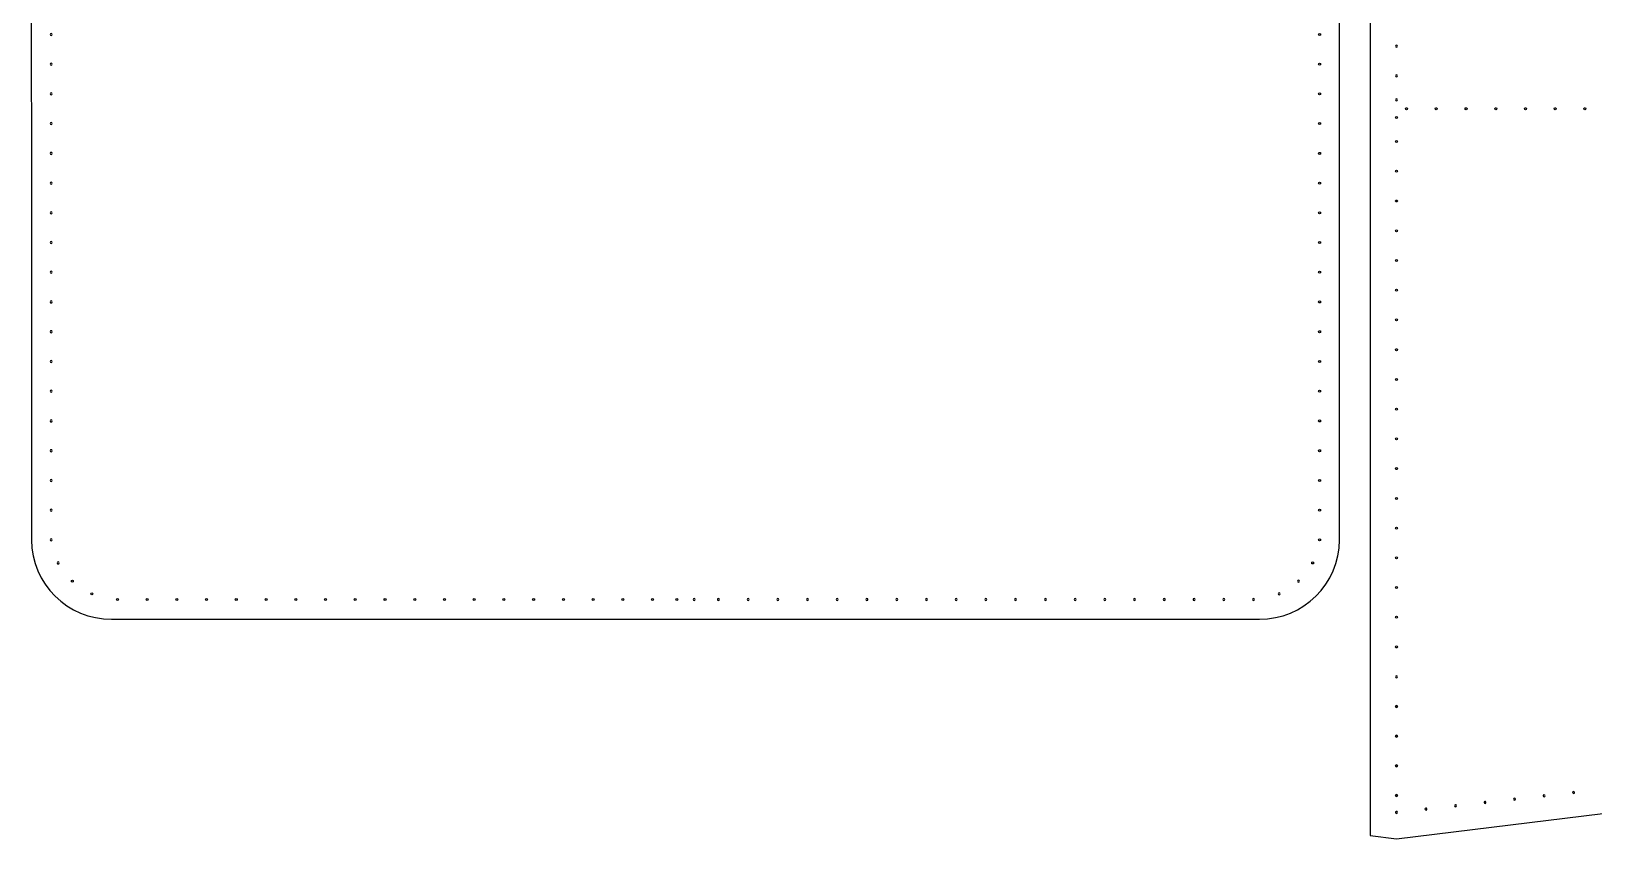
# Model space of a CAD drawing. Extents: x 21 to 1186, y -416 to -7.
# Drawn here: x 20.7 to 414.9, y -416.1 to -212.4 of the extents above; entities that cross this region are included whole.
import ezdxf

# ---------------------------------------------------------------- set-up
doc = ezdxf.new("R2010")
doc.units = 0
doc.header["$MEASUREMENT"] = 0
doc.layers.add('CORK_OR_OUTER', color=7, linetype='CONTINUOUS')

# ---------------------------------------------------------------- blocks, each defined once
blk = doc.blocks.new('BLOCK_5')
at = {"layer": 'CORK_OR_OUTER', "color": 177}
for points, knots in [([(358.41, -48.51), (358.41, -48.51), (365.07, -47.74), (365.07, -47.74), (365.07, -47.74), (521.89, -66.92), (521.89, -66.92), (521.89, -66.92), (521.89, -66.92), (521.89, -66.92), (532.93, -66.92), (541.89, -76.07), (541.89, -87.11), (541.89, -87.11), (541.88, -87.11), (541.88, -87.11), (541.88, -87.11), (541.89, -87.11), (541.89, -87.11), (541.89, -87.11), (541.88, -376.73), (541.88, -376.73), (541.88, -376.73), (541.89, -376.73), (541.89, -376.73), (541.89, -387.78), (532.93, -396.92), (521.89, -396.92), (521.89, -396.92), (521.89, -396.92), (521.89, -396.92), (521.89, -396.92), (365.08, -416.12), (365.08, -416.12), (365.08, -416.12), (358.41, -415.32), (358.41, -415.32), (358.41, -415.32), (358.41, -48.51), (358.41, -48.51)], [0, 0, 0, 0, 1, 1, 1, 2, 2, 2, 3, 3, 3, 4, 4, 4, 5, 5, 5, 6, 6, 6, 7, 7, 7, 8, 8, 8, 9, 9, 9, 10, 10, 10, 11, 11, 11, 12, 12, 12, 13, 13, 13, 13]), ([(365.11, -215.89), (365.25, -215.89), (365.36, -216), (365.36, -216.14), (365.36, -216.28), (365.25, -216.39), (365.11, -216.39), (364.98, -216.39), (364.86, -216.28), (364.86, -216.14), (364.86, -216), (364.98, -215.89), (365.11, -215.89)], [0, 0, 0, 0, 1, 1, 1, 2, 2, 2, 3, 3, 3, 4, 4, 4, 4]), ([(365.1, -223.39), (365.24, -223.39), (365.35, -223.5), (365.35, -223.64), (365.35, -223.78), (365.24, -223.89), (365.1, -223.89), (364.96, -223.89), (364.85, -223.78), (364.85, -223.64), (364.85, -223.5), (364.96, -223.39), (365.1, -223.39)], [0, 0, 0, 0, 1, 1, 1, 2, 2, 2, 3, 3, 3, 4, 4, 4, 4]), ([(365.1, -229.48), (365.24, -229.48), (365.35, -229.59), (365.35, -229.73), (365.35, -229.87), (365.24, -229.98), (365.1, -229.98), (364.96, -229.98), (364.85, -229.87), (364.85, -229.73), (364.85, -229.59), (364.96, -229.48), (365.1, -229.48)], [0, 0, 0, 0, 1, 1, 1, 2, 2, 2, 3, 3, 3, 4, 4, 4, 4]), ([(365.1, -234.39), (365.24, -234.39), (365.35, -234.28), (365.35, -234.14), (365.35, -234), (365.24, -233.89), (365.1, -233.89), (364.96, -233.89), (364.85, -234), (364.85, -234.14), (364.85, -234.28), (364.96, -234.39), (365.1, -234.39)], [0, 0, 0, 0, 1, 1, 1, 2, 2, 2, 3, 3, 3, 4, 4, 4, 4]), ([(365.1, -240.48), (365.24, -240.48), (365.35, -240.37), (365.35, -240.23), (365.35, -240.09), (365.24, -239.98), (365.1, -239.98), (364.96, -239.98), (364.85, -240.09), (364.85, -240.23), (364.85, -240.37), (364.96, -240.48), (365.1, -240.48)], [0, 0, 0, 0, 1, 1, 1, 2, 2, 2, 3, 3, 3, 4, 4, 4, 4]), ([(365.11, -247.98), (365.25, -247.98), (365.36, -247.87), (365.36, -247.73), (365.36, -247.59), (365.25, -247.48), (365.11, -247.48), (364.98, -247.48), (364.86, -247.59), (364.86, -247.73), (364.86, -247.87), (364.98, -247.98), (365.11, -247.98)], [0, 0, 0, 0, 1, 1, 1, 2, 2, 2, 3, 3, 3, 4, 4, 4, 4]), ([(365.1, -255.48), (365.24, -255.48), (365.35, -255.37), (365.35, -255.23), (365.35, -255.09), (365.24, -254.98), (365.1, -254.98), (364.96, -254.98), (364.85, -255.09), (364.85, -255.23), (364.85, -255.37), (364.96, -255.48), (365.1, -255.48)], [0, 0, 0, 0, 1, 1, 1, 2, 2, 2, 3, 3, 3, 4, 4, 4, 4]), ([(365.11, -262.98), (365.25, -262.98), (365.36, -262.87), (365.36, -262.73), (365.36, -262.59), (365.25, -262.48), (365.11, -262.48), (364.98, -262.48), (364.86, -262.59), (364.86, -262.73), (364.86, -262.87), (364.98, -262.98), (365.11, -262.98)], [0, 0, 0, 0, 1, 1, 1, 2, 2, 2, 3, 3, 3, 4, 4, 4, 4]), ([(365.11, -270.49), (365.25, -270.49), (365.36, -270.37), (365.36, -270.24), (365.36, -270.1), (365.25, -269.99), (365.11, -269.99), (364.98, -269.99), (364.86, -270.1), (364.86, -270.24), (364.86, -270.37), (364.98, -270.49), (365.11, -270.49)], [0, 0, 0, 0, 1, 1, 1, 2, 2, 2, 3, 3, 3, 4, 4, 4, 4]), ([(365.11, -277.99), (365.25, -277.99), (365.36, -277.87), (365.36, -277.74), (365.36, -277.6), (365.25, -277.49), (365.11, -277.49), (364.98, -277.49), (364.86, -277.6), (364.86, -277.74), (364.86, -277.87), (364.98, -277.99), (365.11, -277.99)], [0, 0, 0, 0, 1, 1, 1, 2, 2, 2, 3, 3, 3, 4, 4, 4, 4]), ([(365.11, -285.49), (365.25, -285.49), (365.36, -285.37), (365.36, -285.24), (365.36, -285.1), (365.25, -284.99), (365.11, -284.99), (364.98, -284.99), (364.86, -285.1), (364.86, -285.24), (364.86, -285.37), (364.98, -285.49), (365.11, -285.49)], [0, 0, 0, 0, 1, 1, 1, 2, 2, 2, 3, 3, 3, 4, 4, 4, 4]), ([(365.11, -292.99), (365.25, -292.99), (365.36, -292.87), (365.36, -292.74), (365.36, -292.6), (365.25, -292.49), (365.11, -292.49), (364.98, -292.49), (364.86, -292.6), (364.86, -292.74), (364.86, -292.87), (364.98, -292.99), (365.11, -292.99)], [0, 0, 0, 0, 1, 1, 1, 2, 2, 2, 3, 3, 3, 4, 4, 4, 4]), ([(365.11, -300.48), (365.25, -300.48), (365.36, -300.37), (365.36, -300.23), (365.36, -300.09), (365.25, -299.98), (365.11, -299.98), (364.98, -299.98), (364.86, -300.09), (364.86, -300.23), (364.86, -300.37), (364.98, -300.48), (365.11, -300.48)], [0, 0, 0, 0, 1, 1, 1, 2, 2, 2, 3, 3, 3, 4, 4, 4, 4]), ([(365.11, -307.98), (365.25, -307.98), (365.36, -307.87), (365.36, -307.73), (365.36, -307.59), (365.25, -307.48), (365.11, -307.48), (364.98, -307.48), (364.86, -307.59), (364.86, -307.73), (364.86, -307.87), (364.98, -307.98), (365.11, -307.98)], [0, 0, 0, 0, 1, 1, 1, 2, 2, 2, 3, 3, 3, 4, 4, 4, 4]), ([(365.11, -315.48), (365.25, -315.48), (365.36, -315.37), (365.36, -315.23), (365.36, -315.09), (365.25, -314.98), (365.11, -314.98), (364.98, -314.98), (364.86, -315.09), (364.86, -315.23), (364.86, -315.37), (364.98, -315.48), (365.11, -315.48)], [0, 0, 0, 0, 1, 1, 1, 2, 2, 2, 3, 3, 3, 4, 4, 4, 4]), ([(365.11, -323), (365.25, -323), (365.36, -322.89), (365.36, -322.75), (365.36, -322.61), (365.25, -322.5), (365.11, -322.5), (364.98, -322.5), (364.86, -322.61), (364.86, -322.75), (364.86, -322.89), (364.98, -323), (365.11, -323)], [0, 0, 0, 0, 1, 1, 1, 2, 2, 2, 3, 3, 3, 4, 4, 4, 4]), ([(365.11, -330.5), (365.25, -330.5), (365.36, -330.39), (365.36, -330.25), (365.36, -330.11), (365.25, -330), (365.11, -330), (364.98, -330), (364.86, -330.11), (364.86, -330.25), (364.86, -330.39), (364.98, -330.5), (365.11, -330.5)], [0, 0, 0, 0, 1, 1, 1, 2, 2, 2, 3, 3, 3, 4, 4, 4, 4]), ([(365.11, -338), (365.25, -338), (365.36, -337.89), (365.36, -337.75), (365.36, -337.61), (365.25, -337.5), (365.11, -337.5), (364.98, -337.5), (364.86, -337.61), (364.86, -337.75), (364.86, -337.89), (364.98, -338), (365.11, -338)], [0, 0, 0, 0, 1, 1, 1, 2, 2, 2, 3, 3, 3, 4, 4, 4, 4]), ([(365.11, -345.5), (365.25, -345.5), (365.36, -345.39), (365.36, -345.25), (365.36, -345.11), (365.25, -345), (365.11, -345), (364.98, -345), (364.86, -345.11), (364.86, -345.25), (364.86, -345.39), (364.98, -345.5), (365.11, -345.5)], [0, 0, 0, 0, 1, 1, 1, 2, 2, 2, 3, 3, 3, 4, 4, 4, 4]), ([(365.11, -352.99), (365.25, -352.99), (365.36, -352.88), (365.36, -352.74), (365.36, -352.61), (365.25, -352.49), (365.11, -352.49), (364.98, -352.49), (364.86, -352.61), (364.86, -352.74), (364.86, -352.88), (364.98, -352.99), (365.11, -352.99)], [0, 0, 0, 0, 1, 1, 1, 2, 2, 2, 3, 3, 3, 4, 4, 4, 4]), ([(365.11, -360.49), (365.25, -360.49), (365.36, -360.38), (365.36, -360.24), (365.36, -360.11), (365.25, -359.99), (365.11, -359.99), (364.98, -359.99), (364.86, -360.11), (364.86, -360.24), (364.86, -360.38), (364.98, -360.49), (365.11, -360.49)], [0, 0, 0, 0, 1, 1, 1, 2, 2, 2, 3, 3, 3, 4, 4, 4, 4]), ([(365.11, -367.99), (365.25, -367.99), (365.36, -367.88), (365.36, -367.74), (365.36, -367.61), (365.25, -367.49), (365.11, -367.49), (364.98, -367.49), (364.86, -367.61), (364.86, -367.74), (364.86, -367.88), (364.98, -367.99), (365.11, -367.99)], [0, 0, 0, 0, 1, 1, 1, 2, 2, 2, 3, 3, 3, 4, 4, 4, 4]), ([(365.11, -374.99), (365.25, -374.99), (365.36, -375.11), (365.36, -375.24), (365.36, -375.38), (365.25, -375.49), (365.11, -375.49), (364.98, -375.49), (364.86, -375.38), (364.86, -375.24), (364.86, -375.11), (364.98, -374.99), (365.11, -374.99)], [0, 0, 0, 0, 1, 1, 1, 2, 2, 2, 3, 3, 3, 4, 4, 4, 4]), ([(365.11, -382.98), (365.25, -382.98), (365.36, -382.87), (365.36, -382.73), (365.36, -382.59), (365.25, -382.48), (365.11, -382.48), (364.98, -382.48), (364.86, -382.59), (364.86, -382.73), (364.86, -382.87), (364.98, -382.98), (365.11, -382.98)], [0, 0, 0, 0, 1, 1, 1, 2, 2, 2, 3, 3, 3, 4, 4, 4, 4]), ([(365.11, -382.49), (365.25, -382.49), (365.36, -382.61), (365.36, -382.74), (365.36, -382.88), (365.25, -382.99), (365.11, -382.99), (364.98, -382.99), (364.86, -382.88), (364.86, -382.74), (364.86, -382.61), (364.98, -382.49), (365.11, -382.49)], [0, 0, 0, 0, 1, 1, 1, 2, 2, 2, 3, 3, 3, 4, 4, 4, 4]), ([(365.11, -390.48), (365.25, -390.48), (365.36, -390.37), (365.36, -390.23), (365.36, -390.09), (365.25, -389.98), (365.11, -389.98), (364.98, -389.98), (364.86, -390.09), (364.86, -390.23), (364.86, -390.37), (364.98, -390.48), (365.11, -390.48)], [0, 0, 0, 0, 1, 1, 1, 2, 2, 2, 3, 3, 3, 4, 4, 4, 4]), ([(365.11, -389.99), (365.25, -389.99), (365.36, -390.11), (365.36, -390.24), (365.36, -390.38), (365.25, -390.49), (365.11, -390.49), (364.98, -390.49), (364.86, -390.38), (364.86, -390.24), (364.86, -390.11), (364.98, -389.99), (365.11, -389.99)], [0, 0, 0, 0, 1, 1, 1, 2, 2, 2, 3, 3, 3, 4, 4, 4, 4]), ([(365.11, -397.98), (365.25, -397.98), (365.36, -397.87), (365.36, -397.73), (365.36, -397.59), (365.25, -397.48), (365.11, -397.48), (364.98, -397.48), (364.86, -397.59), (364.86, -397.73), (364.86, -397.87), (364.98, -397.98), (365.11, -397.98)], [0, 0, 0, 0, 1, 1, 1, 2, 2, 2, 3, 3, 3, 4, 4, 4, 4]), ([(365.11, -397.49), (365.25, -397.49), (365.36, -397.61), (365.36, -397.74), (365.36, -397.88), (365.25, -397.99), (365.11, -397.99), (364.98, -397.99), (364.86, -397.88), (364.86, -397.74), (364.86, -397.61), (364.98, -397.49), (365.11, -397.49)], [0, 0, 0, 0, 1, 1, 1, 2, 2, 2, 3, 3, 3, 4, 4, 4, 4]), ([(365.11, -405.48), (365.25, -405.48), (365.36, -405.37), (365.36, -405.23), (365.36, -405.09), (365.25, -404.98), (365.11, -404.98), (364.98, -404.98), (364.86, -405.09), (364.86, -405.23), (364.86, -405.37), (364.98, -405.48), (365.11, -405.48)], [0, 0, 0, 0, 1, 1, 1, 2, 2, 2, 3, 3, 3, 4, 4, 4, 4]), ([(365.11, -404.99), (365.25, -404.99), (365.36, -405.11), (365.36, -405.24), (365.36, -405.38), (365.25, -405.49), (365.11, -405.49), (364.98, -405.49), (364.86, -405.38), (364.86, -405.24), (364.86, -405.11), (364.98, -404.99), (365.11, -404.99)], [0, 0, 0, 0, 1, 1, 1, 2, 2, 2, 3, 3, 3, 4, 4, 4, 4])]:
    blk.add_open_spline(points, degree=3, knots=knots, dxfattribs=at)
at = {"layer": 'CORK_OR_OUTER', "color": 1}
for points in [[(367.87, -231.94), (367.87, -231.8), (367.76, -231.69), (367.62, -231.69), (367.48, -231.69), (367.37, -231.8), (367.37, -231.94), (367.37, -232.07), (367.48, -232.19), (367.62, -232.19), (367.76, -232.19), (367.87, -232.07), (367.87, -231.94)], [(375.38, -231.94), (375.38, -231.8), (375.26, -231.69), (375.13, -231.69), (374.99, -231.69), (374.88, -231.8), (374.88, -231.94), (374.88, -232.07), (374.99, -232.19), (375.13, -232.19), (375.26, -232.19), (375.38, -232.07), (375.38, -231.94)], [(382.88, -231.94), (382.88, -231.8), (382.76, -231.69), (382.63, -231.69), (382.49, -231.69), (382.38, -231.8), (382.38, -231.94), (382.38, -232.07), (382.49, -232.19), (382.63, -232.19), (382.76, -232.19), (382.88, -232.07), (382.88, -231.94)], [(390.38, -231.94), (390.38, -231.8), (390.26, -231.69), (390.13, -231.69), (389.99, -231.69), (389.88, -231.8), (389.88, -231.94), (389.88, -232.07), (389.99, -232.19), (390.13, -232.19), (390.26, -232.19), (390.38, -232.07), (390.38, -231.94)], [(397.88, -231.94), (397.88, -231.8), (397.76, -231.69), (397.63, -231.69), (397.49, -231.69), (397.38, -231.8), (397.38, -231.94), (397.38, -232.07), (397.49, -232.19), (397.63, -232.19), (397.76, -232.19), (397.88, -232.07), (397.88, -231.94)], [(405.37, -231.94), (405.37, -231.8), (405.26, -231.69), (405.12, -231.69), (404.98, -231.69), (404.87, -231.8), (404.87, -231.94), (404.87, -232.07), (404.98, -232.19), (405.12, -232.19), (405.26, -232.19), (405.37, -232.07), (405.37, -231.94)], [(412.87, -231.94), (412.87, -231.8), (412.76, -231.69), (412.62, -231.69), (412.48, -231.69), (412.37, -231.8), (412.37, -231.94), (412.37, -232.07), (412.48, -232.19), (412.62, -232.19), (412.76, -232.19), (412.87, -232.07), (412.87, -231.94)]]:
    blk.add_open_spline(points, degree=3, knots=[0, 0, 0, 0, 1, 1, 1, 2, 2, 2, 3, 3, 3, 4, 4, 4, 4], dxfattribs=at)
at = {"layer": 'CORK_OR_OUTER', "color": 112}
for points in [[(394.63, -406.15), (394.61, -406.01), (394.71, -405.89), (394.85, -405.87), (394.98, -405.86), (395.11, -405.95), (395.12, -406.09), (395.14, -406.23), (395.04, -406.35), (394.9, -406.37), (394.76, -406.38), (394.64, -406.29), (394.63, -406.15)], [(402.08, -405.31), (402.06, -405.17), (402.16, -405.05), (402.3, -405.03), (402.44, -405.02), (402.56, -405.12), (402.58, -405.25), (402.59, -405.39), (402.49, -405.51), (402.36, -405.53), (402.22, -405.55), (402.09, -405.45), (402.08, -405.31)], [(409.53, -404.47), (409.52, -404.33), (409.61, -404.21), (409.75, -404.19), (409.89, -404.18), (410.01, -404.28), (410.03, -404.41), (410.04, -404.55), (409.95, -404.68), (409.81, -404.69), (409.67, -404.71), (409.55, -404.61), (409.53, -404.47)], [(364.82, -409.5), (364.81, -409.36), (364.91, -409.24), (365.04, -409.23), (365.18, -409.21), (365.3, -409.31), (365.32, -409.45), (365.34, -409.58), (365.24, -409.71), (365.1, -409.72), (364.96, -409.74), (364.84, -409.64), (364.82, -409.5)], [(372.28, -408.66), (372.26, -408.53), (372.36, -408.4), (372.5, -408.39), (372.63, -408.37), (372.76, -408.47), (372.77, -408.61), (372.79, -408.74), (372.69, -408.87), (372.55, -408.88), (372.42, -408.9), (372.29, -408.8), (372.28, -408.66)], [(379.73, -407.82), (379.71, -407.69), (379.81, -407.56), (379.95, -407.55), (380.08, -407.53), (380.21, -407.63), (380.22, -407.77), (380.24, -407.91), (380.14, -408.03), (380, -408.05), (379.86, -408.06), (379.74, -407.96), (379.73, -407.82)], [(387.18, -406.99), (387.16, -406.85), (387.26, -406.73), (387.4, -406.71), (387.53, -406.69), (387.66, -406.79), (387.67, -406.93), (387.69, -407.07), (387.59, -407.19), (387.45, -407.21), (387.32, -407.22), (387.19, -407.12), (387.18, -406.99)]]:
    blk.add_open_spline(points, degree=3, knots=[0, 0, 0, 0, 1, 1, 1, 2, 2, 2, 3, 3, 3, 4, 4, 4, 4], dxfattribs=at)
blk = doc.blocks.new('BLOCK_6')
at = {"layer": 'CORK_OR_OUTER', "color": 1}
for points, knots in [([(350.7, -340.74), (350.7, -340.74), (350.7, -340.74), (350.7, -340.74), (350.7, -351.79), (341.56, -360.74), (330.51, -360.74), (330.51, -360.74), (330.51, -360.73), (330.51, -360.73), (330.51, -360.73), (330.51, -360.74), (330.51, -360.74), (330.51, -360.74), (40.89, -360.73), (40.89, -360.73), (40.89, -360.73), (40.89, -360.74), (40.89, -360.74), (29.85, -360.74), (20.7, -351.79), (20.7, -340.74), (20.7, -340.74), (20.7, -340.74), (20.7, -340.74), (20.7, -340.74), (20.65, -119.82), (20.65, -119.82), (20.65, -119.82), (350.7, -119.82), (350.7, -119.82), (350.7, -119.82), (350.7, -340.74), (350.7, -340.74)], [0, 0, 0, 0, 1, 1, 1, 2, 2, 2, 3, 3, 3, 4, 4, 4, 5, 5, 5, 6, 6, 6, 7, 7, 7, 8, 8, 8, 9, 9, 9, 10, 10, 10, 11, 11, 11, 11]), ([(27.47, -346.3), (27.61, -346.3), (27.72, -346.42), (27.72, -346.55), (27.72, -346.69), (27.61, -346.8), (27.47, -346.8), (27.33, -346.8), (27.22, -346.69), (27.22, -346.55), (27.22, -346.42), (27.33, -346.3), (27.47, -346.3)], [0, 0, 0, 0, 1, 1, 1, 2, 2, 2, 3, 3, 3, 4, 4, 4, 4]), ([(343.94, -346.3), (343.8, -346.3), (343.69, -346.42), (343.69, -346.55), (343.69, -346.69), (343.8, -346.8), (343.94, -346.8), (344.08, -346.8), (344.19, -346.69), (344.19, -346.55), (344.19, -346.42), (344.08, -346.3), (343.94, -346.3)], [0, 0, 0, 0, 1, 1, 1, 2, 2, 2, 3, 3, 3, 4, 4, 4, 4]), ([(30.77, -351.12), (30.77, -351.26), (30.88, -351.37), (31.02, -351.37), (31.15, -351.37), (31.27, -351.26), (31.27, -351.12), (31.27, -350.99), (31.15, -350.87), (31.02, -350.87), (30.88, -350.87), (30.77, -350.99), (30.77, -351.12)], [0, 0, 0, 0, 1, 1, 1, 2, 2, 2, 3, 3, 3, 4, 4, 4, 4]), ([(35.7, -354.33), (35.7, -354.47), (35.81, -354.58), (35.95, -354.58), (36.09, -354.58), (36.2, -354.47), (36.2, -354.33), (36.2, -354.19), (36.09, -354.08), (35.95, -354.08), (35.81, -354.08), (35.7, -354.19), (35.7, -354.33)], [0, 0, 0, 0, 1, 1, 1, 2, 2, 2, 3, 3, 3, 4, 4, 4, 4]), ([(335.71, -354.33), (335.71, -354.47), (335.6, -354.58), (335.46, -354.58), (335.32, -354.58), (335.21, -354.47), (335.21, -354.33), (335.21, -354.19), (335.32, -354.08), (335.46, -354.08), (335.6, -354.08), (335.71, -354.19), (335.71, -354.33)], [0, 0, 0, 0, 1, 1, 1, 2, 2, 2, 3, 3, 3, 4, 4, 4, 4]), ([(340.64, -351.12), (340.64, -351.26), (340.53, -351.37), (340.39, -351.37), (340.25, -351.37), (340.14, -351.26), (340.14, -351.12), (340.14, -350.99), (340.25, -350.87), (340.39, -350.87), (340.53, -350.87), (340.64, -350.99), (340.64, -351.12)], [0, 0, 0, 0, 1, 1, 1, 2, 2, 2, 3, 3, 3, 4, 4, 4, 4]), ([(42.14, -355.74), (42.14, -355.88), (42.26, -355.99), (42.39, -355.99), (42.53, -355.99), (42.64, -355.88), (42.64, -355.74), (42.64, -355.61), (42.53, -355.49), (42.39, -355.49), (42.26, -355.49), (42.14, -355.61), (42.14, -355.74)], [0, 0, 0, 0, 1, 1, 1, 2, 2, 2, 3, 3, 3, 4, 4, 4, 4]), ([(49.64, -355.74), (49.64, -355.88), (49.76, -355.99), (49.89, -355.99), (50.03, -355.99), (50.14, -355.88), (50.14, -355.74), (50.14, -355.61), (50.03, -355.49), (49.89, -355.49), (49.76, -355.49), (49.64, -355.61), (49.64, -355.74)], [0, 0, 0, 0, 1, 1, 1, 2, 2, 2, 3, 3, 3, 4, 4, 4, 4]), ([(57.14, -355.74), (57.14, -355.88), (57.26, -355.99), (57.39, -355.99), (57.53, -355.99), (57.64, -355.88), (57.64, -355.74), (57.64, -355.61), (57.53, -355.49), (57.39, -355.49), (57.26, -355.49), (57.14, -355.61), (57.14, -355.74)], [0, 0, 0, 0, 1, 1, 1, 2, 2, 2, 3, 3, 3, 4, 4, 4, 4]), ([(64.64, -355.74), (64.64, -355.88), (64.76, -355.99), (64.89, -355.99), (65.03, -355.99), (65.14, -355.88), (65.14, -355.74), (65.14, -355.61), (65.03, -355.49), (64.89, -355.49), (64.76, -355.49), (64.64, -355.61), (64.64, -355.74)], [0, 0, 0, 0, 1, 1, 1, 2, 2, 2, 3, 3, 3, 4, 4, 4, 4]), ([(72.14, -355.74), (72.14, -355.88), (72.25, -355.99), (72.39, -355.99), (72.53, -355.99), (72.64, -355.88), (72.64, -355.74), (72.64, -355.61), (72.53, -355.49), (72.39, -355.49), (72.25, -355.49), (72.14, -355.61), (72.14, -355.74)], [0, 0, 0, 0, 1, 1, 1, 2, 2, 2, 3, 3, 3, 4, 4, 4, 4]), ([(79.64, -355.74), (79.64, -355.88), (79.75, -355.99), (79.89, -355.99), (80.03, -355.99), (80.14, -355.88), (80.14, -355.74), (80.14, -355.61), (80.03, -355.49), (79.89, -355.49), (79.75, -355.49), (79.64, -355.61), (79.64, -355.74)], [0, 0, 0, 0, 1, 1, 1, 2, 2, 2, 3, 3, 3, 4, 4, 4, 4]), ([(87.14, -355.74), (87.14, -355.88), (87.25, -355.99), (87.39, -355.99), (87.53, -355.99), (87.64, -355.88), (87.64, -355.74), (87.64, -355.61), (87.53, -355.49), (87.39, -355.49), (87.25, -355.49), (87.14, -355.61), (87.14, -355.74)], [0, 0, 0, 0, 1, 1, 1, 2, 2, 2, 3, 3, 3, 4, 4, 4, 4]), ([(94.64, -355.74), (94.64, -355.88), (94.75, -355.99), (94.89, -355.99), (95.03, -355.99), (95.14, -355.88), (95.14, -355.74), (95.14, -355.61), (95.03, -355.49), (94.89, -355.49), (94.75, -355.49), (94.64, -355.61), (94.64, -355.74)], [0, 0, 0, 0, 1, 1, 1, 2, 2, 2, 3, 3, 3, 4, 4, 4, 4]), ([(102.16, -355.74), (102.16, -355.88), (102.27, -355.99), (102.41, -355.99), (102.54, -355.99), (102.66, -355.88), (102.66, -355.74), (102.66, -355.61), (102.54, -355.49), (102.41, -355.49), (102.27, -355.49), (102.16, -355.61), (102.16, -355.74)], [0, 0, 0, 0, 1, 1, 1, 2, 2, 2, 3, 3, 3, 4, 4, 4, 4]), ([(109.66, -355.74), (109.66, -355.88), (109.77, -355.99), (109.91, -355.99), (110.04, -355.99), (110.16, -355.88), (110.16, -355.74), (110.16, -355.61), (110.04, -355.49), (109.91, -355.49), (109.77, -355.49), (109.66, -355.61), (109.66, -355.74)], [0, 0, 0, 0, 1, 1, 1, 2, 2, 2, 3, 3, 3, 4, 4, 4, 4]), ([(117.16, -355.74), (117.16, -355.88), (117.27, -355.99), (117.41, -355.99), (117.54, -355.99), (117.66, -355.88), (117.66, -355.74), (117.66, -355.61), (117.54, -355.49), (117.41, -355.49), (117.27, -355.49), (117.16, -355.61), (117.16, -355.74)], [0, 0, 0, 0, 1, 1, 1, 2, 2, 2, 3, 3, 3, 4, 4, 4, 4]), ([(124.65, -355.74), (124.65, -355.88), (124.77, -355.99), (124.9, -355.99), (125.04, -355.99), (125.15, -355.88), (125.15, -355.74), (125.15, -355.61), (125.04, -355.49), (124.9, -355.49), (124.77, -355.49), (124.65, -355.61), (124.65, -355.74)], [0, 0, 0, 0, 1, 1, 1, 2, 2, 2, 3, 3, 3, 4, 4, 4, 4]), ([(132.15, -355.74), (132.15, -355.88), (132.27, -355.99), (132.4, -355.99), (132.54, -355.99), (132.65, -355.88), (132.65, -355.74), (132.65, -355.61), (132.54, -355.49), (132.4, -355.49), (132.27, -355.49), (132.15, -355.61), (132.15, -355.74)], [0, 0, 0, 0, 1, 1, 1, 2, 2, 2, 3, 3, 3, 4, 4, 4, 4]), ([(139.65, -355.74), (139.65, -355.88), (139.77, -355.99), (139.9, -355.99), (140.04, -355.99), (140.15, -355.88), (140.15, -355.74), (140.15, -355.61), (140.04, -355.49), (139.9, -355.49), (139.77, -355.49), (139.65, -355.61), (139.65, -355.74)], [0, 0, 0, 0, 1, 1, 1, 2, 2, 2, 3, 3, 3, 4, 4, 4, 4]), ([(147.15, -355.74), (147.15, -355.88), (147.27, -355.99), (147.4, -355.99), (147.54, -355.99), (147.65, -355.88), (147.65, -355.74), (147.65, -355.61), (147.54, -355.49), (147.4, -355.49), (147.27, -355.49), (147.15, -355.61), (147.15, -355.74)], [0, 0, 0, 0, 1, 1, 1, 2, 2, 2, 3, 3, 3, 4, 4, 4, 4]), ([(154.66, -355.74), (154.66, -355.88), (154.77, -355.99), (154.91, -355.99), (155.05, -355.99), (155.16, -355.88), (155.16, -355.74), (155.16, -355.61), (155.05, -355.49), (154.91, -355.49), (154.77, -355.49), (154.66, -355.61), (154.66, -355.74)], [0, 0, 0, 0, 1, 1, 1, 2, 2, 2, 3, 3, 3, 4, 4, 4, 4]), ([(162.16, -355.73), (162.16, -355.87), (162.27, -355.98), (162.41, -355.98), (162.55, -355.98), (162.66, -355.87), (162.66, -355.73), (162.66, -355.59), (162.55, -355.48), (162.41, -355.48), (162.27, -355.48), (162.16, -355.59), (162.16, -355.73)], [0, 0, 0, 0, 1, 1, 1, 2, 2, 2, 3, 3, 3, 4, 4, 4, 4]), ([(169.66, -355.74), (169.66, -355.88), (169.77, -355.99), (169.91, -355.99), (170.05, -355.99), (170.16, -355.88), (170.16, -355.74), (170.16, -355.61), (170.05, -355.49), (169.91, -355.49), (169.77, -355.49), (169.66, -355.61), (169.66, -355.74)], [0, 0, 0, 0, 1, 1, 1, 2, 2, 2, 3, 3, 3, 4, 4, 4, 4]), ([(177.16, -355.73), (177.16, -355.87), (177.27, -355.98), (177.41, -355.98), (177.55, -355.98), (177.66, -355.87), (177.66, -355.73), (177.66, -355.59), (177.55, -355.48), (177.41, -355.48), (177.27, -355.48), (177.16, -355.59), (177.16, -355.73)], [0, 0, 0, 0, 1, 1, 1, 2, 2, 2, 3, 3, 3, 4, 4, 4, 4]), ([(183.25, -355.73), (183.25, -355.87), (183.36, -355.98), (183.5, -355.98), (183.64, -355.98), (183.75, -355.87), (183.75, -355.73), (183.75, -355.59), (183.64, -355.48), (183.5, -355.48), (183.36, -355.48), (183.25, -355.59), (183.25, -355.73)], [0, 0, 0, 0, 1, 1, 1, 2, 2, 2, 3, 3, 3, 4, 4, 4, 4]), ([(188.16, -355.73), (188.16, -355.87), (188.05, -355.98), (187.91, -355.98), (187.77, -355.98), (187.66, -355.87), (187.66, -355.73), (187.66, -355.59), (187.77, -355.48), (187.91, -355.48), (188.05, -355.48), (188.16, -355.59), (188.16, -355.73)], [0, 0, 0, 0, 1, 1, 1, 2, 2, 2, 3, 3, 3, 4, 4, 4, 4]), ([(194.25, -355.73), (194.25, -355.87), (194.14, -355.98), (194, -355.98), (193.86, -355.98), (193.75, -355.87), (193.75, -355.73), (193.75, -355.59), (193.86, -355.48), (194, -355.48), (194.14, -355.48), (194.25, -355.59), (194.25, -355.73)], [0, 0, 0, 0, 1, 1, 1, 2, 2, 2, 3, 3, 3, 4, 4, 4, 4]), ([(201.75, -355.74), (201.75, -355.88), (201.64, -355.99), (201.5, -355.99), (201.36, -355.99), (201.25, -355.88), (201.25, -355.74), (201.25, -355.61), (201.36, -355.49), (201.5, -355.49), (201.64, -355.49), (201.75, -355.61), (201.75, -355.74)], [0, 0, 0, 0, 1, 1, 1, 2, 2, 2, 3, 3, 3, 4, 4, 4, 4]), ([(209.25, -355.73), (209.25, -355.87), (209.14, -355.98), (209, -355.98), (208.86, -355.98), (208.75, -355.87), (208.75, -355.73), (208.75, -355.59), (208.86, -355.48), (209, -355.48), (209.14, -355.48), (209.25, -355.59), (209.25, -355.73)], [0, 0, 0, 0, 1, 1, 1, 2, 2, 2, 3, 3, 3, 4, 4, 4, 4]), ([(216.75, -355.74), (216.75, -355.88), (216.64, -355.99), (216.5, -355.99), (216.36, -355.99), (216.25, -355.88), (216.25, -355.74), (216.25, -355.61), (216.36, -355.49), (216.5, -355.49), (216.64, -355.49), (216.75, -355.61), (216.75, -355.74)], [0, 0, 0, 0, 1, 1, 1, 2, 2, 2, 3, 3, 3, 4, 4, 4, 4]), ([(224.25, -355.74), (224.25, -355.88), (224.14, -355.99), (224, -355.99), (223.87, -355.99), (223.75, -355.88), (223.75, -355.74), (223.75, -355.61), (223.87, -355.49), (224, -355.49), (224.14, -355.49), (224.25, -355.61), (224.25, -355.74)], [0, 0, 0, 0, 1, 1, 1, 2, 2, 2, 3, 3, 3, 4, 4, 4, 4]), ([(231.75, -355.74), (231.75, -355.88), (231.64, -355.99), (231.5, -355.99), (231.37, -355.99), (231.25, -355.88), (231.25, -355.74), (231.25, -355.61), (231.37, -355.49), (231.5, -355.49), (231.64, -355.49), (231.75, -355.61), (231.75, -355.74)], [0, 0, 0, 0, 1, 1, 1, 2, 2, 2, 3, 3, 3, 4, 4, 4, 4]), ([(239.25, -355.74), (239.25, -355.88), (239.14, -355.99), (239, -355.99), (238.87, -355.99), (238.75, -355.88), (238.75, -355.74), (238.75, -355.61), (238.87, -355.49), (239, -355.49), (239.14, -355.49), (239.25, -355.61), (239.25, -355.74)], [0, 0, 0, 0, 1, 1, 1, 2, 2, 2, 3, 3, 3, 4, 4, 4, 4]), ([(246.75, -355.74), (246.75, -355.88), (246.64, -355.99), (246.5, -355.99), (246.37, -355.99), (246.25, -355.88), (246.25, -355.74), (246.25, -355.61), (246.37, -355.49), (246.5, -355.49), (246.64, -355.49), (246.75, -355.61), (246.75, -355.74)], [0, 0, 0, 0, 1, 1, 1, 2, 2, 2, 3, 3, 3, 4, 4, 4, 4]), ([(254.25, -355.74), (254.25, -355.88), (254.14, -355.99), (254, -355.99), (253.86, -355.99), (253.75, -355.88), (253.75, -355.74), (253.75, -355.61), (253.86, -355.49), (254, -355.49), (254.14, -355.49), (254.25, -355.61), (254.25, -355.74)], [0, 0, 0, 0, 1, 1, 1, 2, 2, 2, 3, 3, 3, 4, 4, 4, 4]), ([(261.75, -355.74), (261.75, -355.88), (261.64, -355.99), (261.5, -355.99), (261.36, -355.99), (261.25, -355.88), (261.25, -355.74), (261.25, -355.61), (261.36, -355.49), (261.5, -355.49), (261.64, -355.49), (261.75, -355.61), (261.75, -355.74)], [0, 0, 0, 0, 1, 1, 1, 2, 2, 2, 3, 3, 3, 4, 4, 4, 4]), ([(269.25, -355.74), (269.25, -355.88), (269.14, -355.99), (269, -355.99), (268.86, -355.99), (268.75, -355.88), (268.75, -355.74), (268.75, -355.61), (268.86, -355.49), (269, -355.49), (269.14, -355.49), (269.25, -355.61), (269.25, -355.74)], [0, 0, 0, 0, 1, 1, 1, 2, 2, 2, 3, 3, 3, 4, 4, 4, 4]), ([(276.77, -355.74), (276.77, -355.88), (276.65, -355.99), (276.52, -355.99), (276.38, -355.99), (276.27, -355.88), (276.27, -355.74), (276.27, -355.61), (276.38, -355.49), (276.52, -355.49), (276.65, -355.49), (276.77, -355.61), (276.77, -355.74)], [0, 0, 0, 0, 1, 1, 1, 2, 2, 2, 3, 3, 3, 4, 4, 4, 4]), ([(284.27, -355.74), (284.27, -355.88), (284.15, -355.99), (284.02, -355.99), (283.88, -355.99), (283.77, -355.88), (283.77, -355.74), (283.77, -355.61), (283.88, -355.49), (284.02, -355.49), (284.15, -355.49), (284.27, -355.61), (284.27, -355.74)], [0, 0, 0, 0, 1, 1, 1, 2, 2, 2, 3, 3, 3, 4, 4, 4, 4]), ([(291.77, -355.74), (291.77, -355.88), (291.65, -355.99), (291.52, -355.99), (291.38, -355.99), (291.27, -355.88), (291.27, -355.74), (291.27, -355.61), (291.38, -355.49), (291.52, -355.49), (291.65, -355.49), (291.77, -355.61), (291.77, -355.74)], [0, 0, 0, 0, 1, 1, 1, 2, 2, 2, 3, 3, 3, 4, 4, 4, 4]), ([(299.27, -355.74), (299.27, -355.88), (299.15, -355.99), (299.02, -355.99), (298.88, -355.99), (298.77, -355.88), (298.77, -355.74), (298.77, -355.61), (298.88, -355.49), (299.02, -355.49), (299.15, -355.49), (299.27, -355.61), (299.27, -355.74)], [0, 0, 0, 0, 1, 1, 1, 2, 2, 2, 3, 3, 3, 4, 4, 4, 4]), ([(306.76, -355.74), (306.76, -355.88), (306.65, -355.99), (306.51, -355.99), (306.37, -355.99), (306.26, -355.88), (306.26, -355.74), (306.26, -355.61), (306.37, -355.49), (306.51, -355.49), (306.65, -355.49), (306.76, -355.61), (306.76, -355.74)], [0, 0, 0, 0, 1, 1, 1, 2, 2, 2, 3, 3, 3, 4, 4, 4, 4]), ([(314.26, -355.74), (314.26, -355.88), (314.15, -355.99), (314.01, -355.99), (313.87, -355.99), (313.76, -355.88), (313.76, -355.74), (313.76, -355.61), (313.87, -355.49), (314.01, -355.49), (314.15, -355.49), (314.26, -355.61), (314.26, -355.74)], [0, 0, 0, 0, 1, 1, 1, 2, 2, 2, 3, 3, 3, 4, 4, 4, 4]), ([(321.76, -355.74), (321.76, -355.88), (321.65, -355.99), (321.51, -355.99), (321.37, -355.99), (321.26, -355.88), (321.26, -355.74), (321.26, -355.61), (321.37, -355.49), (321.51, -355.49), (321.65, -355.49), (321.76, -355.61), (321.76, -355.74)], [0, 0, 0, 0, 1, 1, 1, 2, 2, 2, 3, 3, 3, 4, 4, 4, 4]), ([(329.26, -355.74), (329.26, -355.88), (329.15, -355.99), (329.01, -355.99), (328.87, -355.99), (328.76, -355.88), (328.76, -355.74), (328.76, -355.61), (328.87, -355.49), (329.01, -355.49), (329.15, -355.49), (329.26, -355.61), (329.26, -355.74)], [0, 0, 0, 0, 1, 1, 1, 2, 2, 2, 3, 3, 3, 4, 4, 4, 4])]:
    blk.add_open_spline(points, degree=3, knots=knots, dxfattribs=at)
at = {"layer": 'CORK_OR_OUTER', "color": 223}
for points in [[(25.7, -212.95), (25.84, -212.95), (25.95, -213.06), (25.95, -213.2), (25.95, -213.34), (25.84, -213.45), (25.7, -213.45), (25.57, -213.45), (25.45, -213.34), (25.45, -213.2), (25.45, -213.06), (25.57, -212.95), (25.7, -212.95)], [(345.7, -212.95), (345.57, -212.95), (345.45, -213.06), (345.45, -213.2), (345.45, -213.34), (345.57, -213.45), (345.7, -213.45), (345.84, -213.45), (345.95, -213.34), (345.95, -213.2), (345.95, -213.06), (345.84, -212.95), (345.7, -212.95)], [(25.7, -220.45), (25.84, -220.45), (25.95, -220.56), (25.95, -220.7), (25.95, -220.84), (25.84, -220.95), (25.7, -220.95), (25.57, -220.95), (25.45, -220.84), (25.45, -220.7), (25.45, -220.56), (25.57, -220.45), (25.7, -220.45)], [(345.7, -220.45), (345.57, -220.45), (345.45, -220.56), (345.45, -220.7), (345.45, -220.84), (345.57, -220.95), (345.7, -220.95), (345.84, -220.95), (345.95, -220.84), (345.95, -220.7), (345.95, -220.56), (345.84, -220.45), (345.7, -220.45)], [(25.7, -227.95), (25.84, -227.95), (25.95, -228.06), (25.95, -228.2), (25.95, -228.34), (25.84, -228.45), (25.7, -228.45), (25.57, -228.45), (25.45, -228.34), (25.45, -228.2), (25.45, -228.06), (25.57, -227.95), (25.7, -227.95)], [(345.7, -227.95), (345.57, -227.95), (345.45, -228.06), (345.45, -228.2), (345.45, -228.34), (345.57, -228.45), (345.7, -228.45), (345.84, -228.45), (345.95, -228.34), (345.95, -228.2), (345.95, -228.06), (345.84, -227.95), (345.7, -227.95)], [(25.7, -235.45), (25.84, -235.45), (25.95, -235.56), (25.95, -235.7), (25.95, -235.84), (25.84, -235.95), (25.7, -235.95), (25.57, -235.95), (25.45, -235.84), (25.45, -235.7), (25.45, -235.56), (25.57, -235.45), (25.7, -235.45)], [(345.7, -235.45), (345.57, -235.45), (345.45, -235.56), (345.45, -235.7), (345.45, -235.84), (345.57, -235.95), (345.7, -235.95), (345.84, -235.95), (345.95, -235.84), (345.95, -235.7), (345.95, -235.56), (345.84, -235.45), (345.7, -235.45)], [(25.7, -242.96), (25.84, -242.96), (25.95, -243.07), (25.95, -243.21), (25.95, -243.34), (25.84, -243.46), (25.7, -243.46), (25.57, -243.46), (25.45, -243.34), (25.45, -243.21), (25.45, -243.07), (25.57, -242.96), (25.7, -242.96)], [(345.7, -242.96), (345.57, -242.96), (345.45, -243.07), (345.45, -243.21), (345.45, -243.34), (345.57, -243.46), (345.7, -243.46), (345.84, -243.46), (345.95, -243.34), (345.95, -243.21), (345.95, -243.07), (345.84, -242.96), (345.7, -242.96)], [(25.7, -250.46), (25.84, -250.46), (25.95, -250.57), (25.95, -250.71), (25.95, -250.84), (25.84, -250.96), (25.7, -250.96), (25.57, -250.96), (25.45, -250.84), (25.45, -250.71), (25.45, -250.57), (25.57, -250.46), (25.7, -250.46)], [(345.7, -250.46), (345.57, -250.46), (345.45, -250.57), (345.45, -250.71), (345.45, -250.84), (345.57, -250.96), (345.7, -250.96), (345.84, -250.96), (345.95, -250.84), (345.95, -250.71), (345.95, -250.57), (345.84, -250.46), (345.7, -250.46)], [(25.7, -257.96), (25.84, -257.96), (25.95, -258.07), (25.95, -258.21), (25.95, -258.34), (25.84, -258.46), (25.7, -258.46), (25.57, -258.46), (25.45, -258.34), (25.45, -258.21), (25.45, -258.07), (25.57, -257.96), (25.7, -257.96)], [(345.7, -257.96), (345.57, -257.96), (345.45, -258.07), (345.45, -258.21), (345.45, -258.34), (345.57, -258.46), (345.7, -258.46), (345.84, -258.46), (345.95, -258.34), (345.95, -258.21), (345.95, -258.07), (345.84, -257.96), (345.7, -257.96)], [(25.7, -265.46), (25.84, -265.46), (25.95, -265.57), (25.95, -265.71), (25.95, -265.84), (25.84, -265.96), (25.7, -265.96), (25.57, -265.96), (25.45, -265.84), (25.45, -265.71), (25.45, -265.57), (25.57, -265.46), (25.7, -265.46)], [(345.7, -265.46), (345.57, -265.46), (345.45, -265.57), (345.45, -265.71), (345.45, -265.84), (345.57, -265.96), (345.7, -265.96), (345.84, -265.96), (345.95, -265.84), (345.95, -265.71), (345.95, -265.57), (345.84, -265.46), (345.7, -265.46)], [(25.7, -272.95), (25.84, -272.95), (25.95, -273.06), (25.95, -273.2), (25.95, -273.34), (25.84, -273.45), (25.7, -273.45), (25.57, -273.45), (25.45, -273.34), (25.45, -273.2), (25.45, -273.06), (25.57, -272.95), (25.7, -272.95)], [(345.7, -272.95), (345.57, -272.95), (345.45, -273.06), (345.45, -273.2), (345.45, -273.34), (345.57, -273.45), (345.7, -273.45), (345.84, -273.45), (345.95, -273.34), (345.95, -273.2), (345.95, -273.06), (345.84, -272.95), (345.7, -272.95)], [(25.7, -280.45), (25.84, -280.45), (25.95, -280.56), (25.95, -280.7), (25.95, -280.84), (25.84, -280.95), (25.7, -280.95), (25.57, -280.95), (25.45, -280.84), (25.45, -280.7), (25.45, -280.56), (25.57, -280.45), (25.7, -280.45)], [(345.7, -280.45), (345.57, -280.45), (345.45, -280.56), (345.45, -280.7), (345.45, -280.84), (345.57, -280.95), (345.7, -280.95), (345.84, -280.95), (345.95, -280.84), (345.95, -280.7), (345.95, -280.56), (345.84, -280.45), (345.7, -280.45)], [(25.7, -287.95), (25.84, -287.95), (25.95, -288.06), (25.95, -288.2), (25.95, -288.34), (25.84, -288.45), (25.7, -288.45), (25.57, -288.45), (25.45, -288.34), (25.45, -288.2), (25.45, -288.06), (25.57, -287.95), (25.7, -287.95)], [(345.7, -287.95), (345.57, -287.95), (345.45, -288.06), (345.45, -288.2), (345.45, -288.34), (345.57, -288.45), (345.7, -288.45), (345.84, -288.45), (345.95, -288.34), (345.95, -288.2), (345.95, -288.06), (345.84, -287.95), (345.7, -287.95)], [(25.7, -295.45), (25.84, -295.45), (25.95, -295.56), (25.95, -295.7), (25.95, -295.84), (25.84, -295.95), (25.7, -295.95), (25.57, -295.95), (25.45, -295.84), (25.45, -295.7), (25.45, -295.56), (25.57, -295.45), (25.7, -295.45)], [(345.7, -295.45), (345.57, -295.45), (345.45, -295.56), (345.45, -295.7), (345.45, -295.84), (345.57, -295.95), (345.7, -295.95), (345.84, -295.95), (345.95, -295.84), (345.95, -295.7), (345.95, -295.56), (345.84, -295.45), (345.7, -295.45)], [(25.7, -302.97), (25.84, -302.97), (25.95, -303.08), (25.95, -303.22), (25.95, -303.36), (25.84, -303.47), (25.7, -303.47), (25.57, -303.47), (25.45, -303.36), (25.45, -303.22), (25.45, -303.08), (25.57, -302.97), (25.7, -302.97)], [(345.7, -302.97), (345.57, -302.97), (345.45, -303.08), (345.45, -303.22), (345.45, -303.36), (345.57, -303.47), (345.7, -303.47), (345.84, -303.47), (345.95, -303.36), (345.95, -303.22), (345.95, -303.08), (345.84, -302.97), (345.7, -302.97)], [(25.7, -310.47), (25.84, -310.47), (25.95, -310.58), (25.95, -310.72), (25.95, -310.86), (25.84, -310.97), (25.7, -310.97), (25.57, -310.97), (25.45, -310.86), (25.45, -310.72), (25.45, -310.58), (25.57, -310.47), (25.7, -310.47)], [(345.7, -310.47), (345.57, -310.47), (345.45, -310.58), (345.45, -310.72), (345.45, -310.86), (345.57, -310.97), (345.7, -310.97), (345.84, -310.97), (345.95, -310.86), (345.95, -310.72), (345.95, -310.58), (345.84, -310.47), (345.7, -310.47)], [(25.7, -317.97), (25.84, -317.97), (25.95, -318.08), (25.95, -318.22), (25.95, -318.36), (25.84, -318.47), (25.7, -318.47), (25.57, -318.47), (25.45, -318.36), (25.45, -318.22), (25.45, -318.08), (25.57, -317.97), (25.7, -317.97)], [(345.7, -317.97), (345.57, -317.97), (345.45, -318.08), (345.45, -318.22), (345.45, -318.36), (345.57, -318.47), (345.7, -318.47), (345.84, -318.47), (345.95, -318.36), (345.95, -318.22), (345.95, -318.08), (345.84, -317.97), (345.7, -317.97)], [(25.7, -325.46), (25.84, -325.46), (25.95, -325.58), (25.95, -325.71), (25.95, -325.85), (25.84, -325.96), (25.7, -325.96), (25.57, -325.96), (25.45, -325.85), (25.45, -325.71), (25.45, -325.58), (25.57, -325.46), (25.7, -325.46)], [(345.7, -325.46), (345.57, -325.46), (345.45, -325.58), (345.45, -325.71), (345.45, -325.85), (345.57, -325.96), (345.7, -325.96), (345.84, -325.96), (345.95, -325.85), (345.95, -325.71), (345.95, -325.58), (345.84, -325.46), (345.7, -325.46)], [(25.7, -332.96), (25.84, -332.96), (25.95, -333.08), (25.95, -333.21), (25.95, -333.35), (25.84, -333.46), (25.7, -333.46), (25.57, -333.46), (25.45, -333.35), (25.45, -333.21), (25.45, -333.08), (25.57, -332.96), (25.7, -332.96)], [(345.7, -332.96), (345.57, -332.96), (345.45, -333.08), (345.45, -333.21), (345.45, -333.35), (345.57, -333.46), (345.7, -333.46), (345.84, -333.46), (345.95, -333.35), (345.95, -333.21), (345.95, -333.08), (345.84, -332.96), (345.7, -332.96)], [(25.7, -340.46), (25.84, -340.46), (25.95, -340.58), (25.95, -340.71), (25.95, -340.85), (25.84, -340.96), (25.7, -340.96), (25.57, -340.96), (25.45, -340.85), (25.45, -340.71), (25.45, -340.58), (25.57, -340.46), (25.7, -340.46)], [(345.7, -340.46), (345.57, -340.46), (345.45, -340.58), (345.45, -340.71), (345.45, -340.85), (345.57, -340.96), (345.7, -340.96), (345.84, -340.96), (345.95, -340.85), (345.95, -340.71), (345.95, -340.58), (345.84, -340.46), (345.7, -340.46)]]:
    blk.add_open_spline(points, degree=3, knots=[0, 0, 0, 0, 1, 1, 1, 2, 2, 2, 3, 3, 3, 4, 4, 4, 4], dxfattribs=at)

msp = doc.modelspace()

# ---------------------------------------------------------------- block references
at = {"layer": 'CORK_OR_OUTER'}
for name in ['BLOCK_5', 'BLOCK_6']:
    msp.add_blockref(name, (0, 0), dxfattribs=at)

doc.saveas('drawing.dxf')
